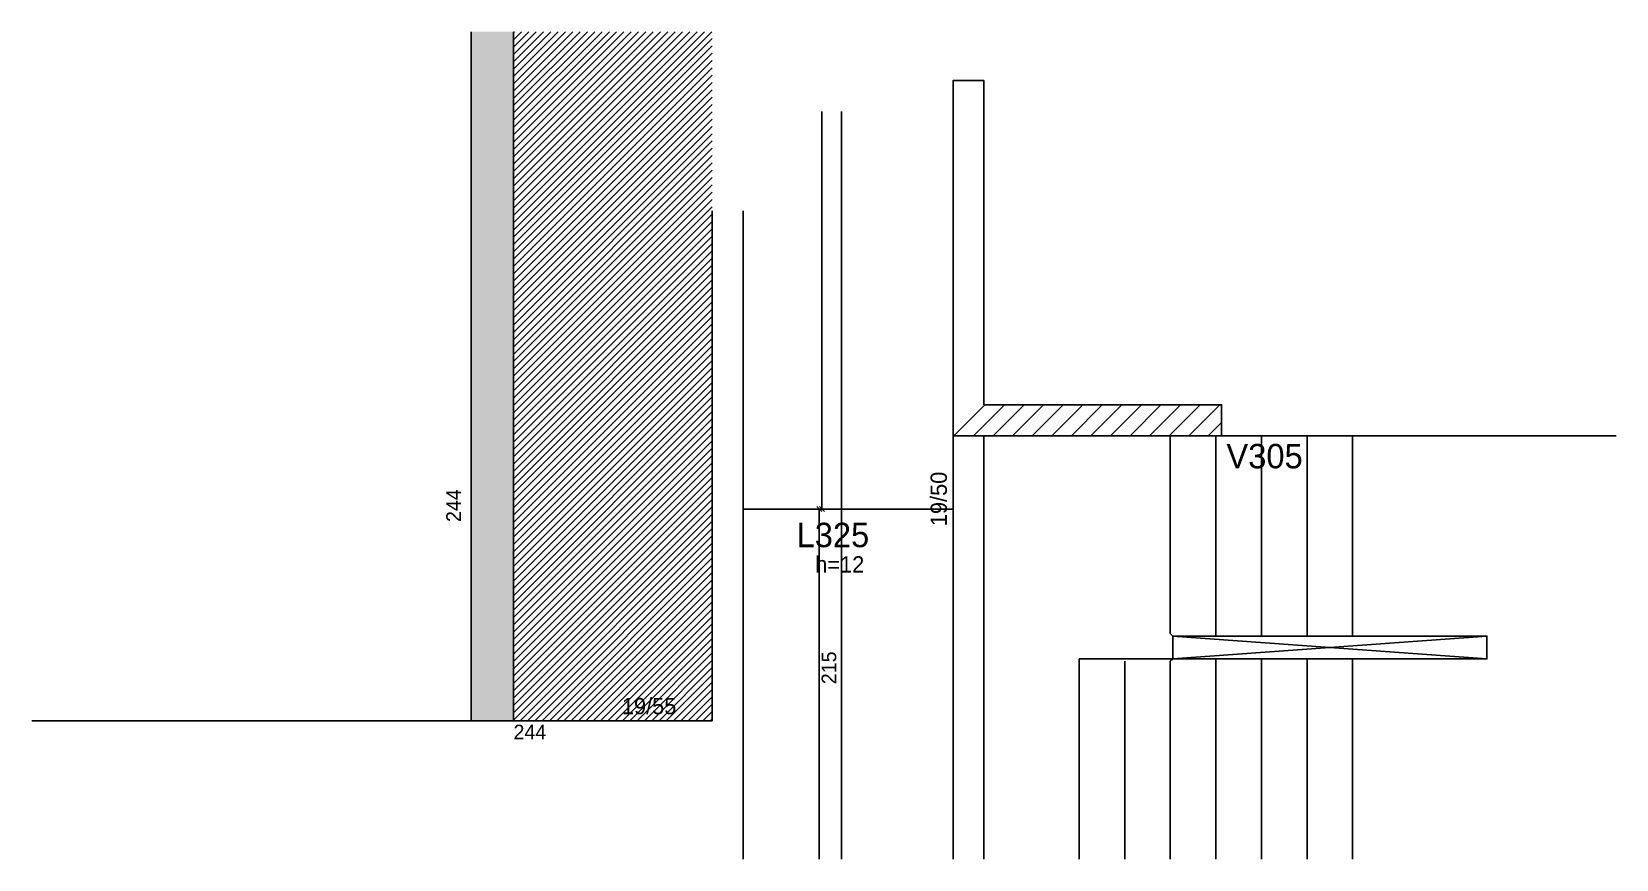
# Model space of a CAD drawing. Header units: metres. Extents: x 4915 to 5889, y 1583 to 2091.
import ezdxf

# ---------------------------------------------------------------- set-up
doc = ezdxf.new("R2010")
doc.units = ezdxf.units.M
for name, color, linetype in [('3', 7, 'Continuous'), ('4', 7, 'Continuous'), ('7', 7, 'Continuous'), ('9', 7, 'Continuous'), ('Hachura', 7, 'Continuous'), ('Painéis', 7, 'Continuous'), ('REAPROVEITAMENTO', 7, 'Continuous')]:
    doc.layers.add(name, color=color, linetype=linetype)

msp = doc.modelspace()

# ---------------------------------------------------------------- hatches: boundary and pattern name
at = {"layer": 'Hachura'}
h = msp.add_hatch(color=7, dxfattribs=at)
h.dxf.hatch_style = 1
h.paths.add_polyline_path([(5185.08, 1667.94), (5211.08, 1667.94), (5211.08, 2090.94), (5185.08, 2090.94), (5185.08, 1667.94)])
at = {"layer": 'REAPROVEITAMENTO'}
h = msp.add_hatch(dxfattribs=at)
h.set_pattern_fill('ANSI31')
h.paths.add_polyline_path([(5333.08, 1667.94), (5211.08, 1667.94), (5211.08, 2090.94), (5333.08, 2090.94), (5333.08, 1667.94)])

# ---------------------------------------------------------------- linework, layer by layer
at = {"layer": '3', "color": 3, "lineweight": 25}
for p, q in [((5481.66, 1842.94), (5500.66, 1861.94)), ((5493.68, 1842.94), (5512.68, 1861.94)), ((5505.7, 1842.94), (5524.7, 1861.94)), ((5517.72, 1842.94), (5536.72, 1861.94)), ((5529.74, 1842.94), (5548.74, 1861.94)), ((5541.76, 1842.94), (5560.76, 1861.94)), ((5553.78, 1842.94), (5572.78, 1861.94)), ((5565.8, 1842.94), (5584.8, 1861.94)), ((5577.82, 1842.94), (5596.82, 1861.94)), ((5589.84, 1842.94), (5608.84, 1861.94)), ((5601.87, 1842.94), (5620.87, 1861.94)), ((5613.89, 1842.94), (5632.89, 1861.94)), ((5625.91, 1842.94), (5644.91, 1861.94)), ((5637.93, 1842.94), (5646.07, 1851.08))]:
    msp.add_line(p, q, dxfattribs=at)
for points in [[(5333.07, 1980.94), (5333.07, 1667.94)], [(5352.07, 1658.44), (5352.07, 1980.94)], [(5481.07, 1842.94), (5481.07, 1582.94)], [(5500.07, 1582.94), (5500.07, 1842.94)], [(5646.07, 1842.94), (5888.57, 1842.94)], [(5333.07, 1667.94), (4915.07, 1667.94)], [(5352.07, 1582.94), (5352.07, 1658.44)]]:
    msp.add_lwpolyline(points, dxfattribs=at)
at = {"layer": '7', "color": 7, "lineweight": 25}
msp.add_lwpolyline([(5481.07, 1842.94), (5646.07, 1842.94), (5646.07, 1861.94), (5500.07, 1861.94), (5500.07, 2060.94), (5481.07, 2060.94), (5481.07, 1842.94)], dxfattribs=at)
at = {"layer": '9', "color": 9, "lineweight": 25}
for p, q in [((5614.57, 1842.94), (5614.57, 1721.44)), ((5642.57, 1842.94), (5642.57, 1719.94)), ((5670.57, 1842.94), (5670.57, 1719.94)), ((5698.57, 1842.94), (5698.57, 1719.94)), ((5726.57, 1842.94), (5726.57, 1719.94)), ((5616.07, 1719.94), (5614.57, 1721.44)), ((5616.07, 1719.94), (5809.07, 1705.94)), ((5616.07, 1705.94), (5809.07, 1719.94)), ((5558.57, 1705.94), (5558.57, 1582.94)), ((5616.07, 1705.94), (5558.57, 1705.94)), ((5586.57, 1704.44), (5586.57, 1582.94)), ((5616.07, 1705.94), (5614.57, 1704.44)), ((5614.57, 1704.44), (5614.57, 1582.94)), ((5642.57, 1705.94), (5642.57, 1582.94)), ((5670.57, 1705.94), (5670.57, 1582.94)), ((5698.57, 1705.94), (5698.57, 1582.94)), ((5726.57, 1705.94), (5726.57, 1582.94))]:
    msp.add_line(p, q, dxfattribs=at)
msp.add_lwpolyline([(5616.07, 1705.94), (5809.07, 1705.94), (5809.07, 1719.94), (5616.07, 1719.94), (5616.07, 1705.94)], dxfattribs=at)
at = {"layer": 'Painéis', "color": 200, "lineweight": 25}
for p, q in [((5185.08, 2090.94), (5185.08, 1667.94)), ((5211.08, 2090.94), (5211.08, 1667.94)), ((5412.57, 2041.89), (5412.57, 1582.89)), ((5352.07, 1797.89), (5481.07, 1797.89))]:
    msp.add_line(p, q, dxfattribs=at)
at = {"layer": 'Painéis', "color": 4, "lineweight": 25}
for p, q in [((5400.55, 2041.89), (5400.55, 1797.89)), ((5397.55, 1797.89), (5395.94, 1797.89)), ((5398.94, 1797.89), (5398.94, 1582.89))]:
    msp.add_line(p, q, dxfattribs=at)
at = {"layer": 'Painéis', "color": 0, "lineweight": 25}
for p, q in [((5400.44, 1796.39), (5397.44, 1799.39)), ((5399.05, 1799.39), (5402.05, 1796.39))]:
    msp.add_line(p, q, dxfattribs=at)

# ---------------------------------------------------------------- texts
at = {"layer": '3', "color": 3, "lineweight": 25}
msp.add_text('19/50', height=10, rotation=90, dxfattribs=at).set_placement((5477.32, 1787.37))
for s, p in [('h=12', (5396.43, 1758.92)), ('19/55', (5277.65, 1671.92))]:
    msp.add_text(s, height=10, dxfattribs=at).set_placement(p)
at = {"layer": '4', "color": 4, "lineweight": 25}
for s, p in [('V305', (5649.06, 1822.89)), ('L325', (5384.99, 1774.49))]:
    msp.add_text(s, height=15, dxfattribs=at).set_placement(p)
at = {"layer": 'Painéis', "color": 240, "lineweight": 25}
for s, p in [('244', (5178.76, 1789.94)), ('215', (5409.34, 1690.39))]:
    msp.add_text(s, height=9, rotation=90, dxfattribs=at).set_placement(p)
msp.add_text('244', height=9, dxfattribs=at).set_placement((5211.07, 1656.5))

doc.saveas('drawing.dxf')
